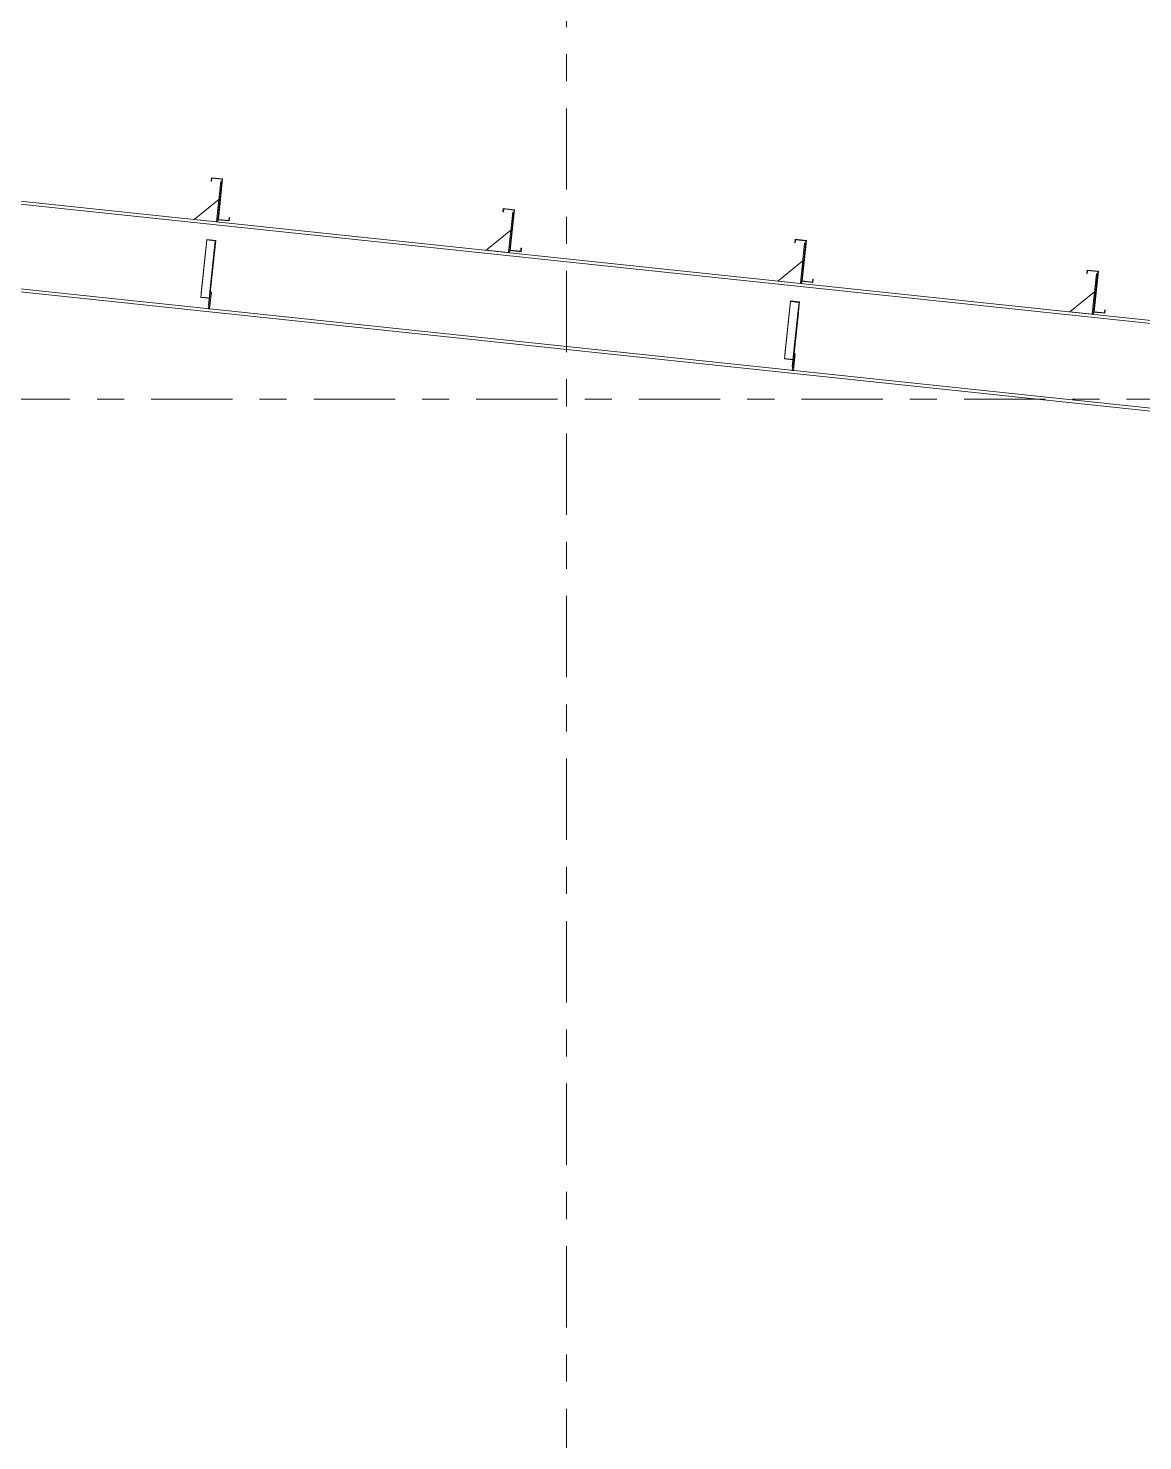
# Model space of a CAD drawing. Header units: millimetres. Extents: x -49 to 773, y -77 to 497.
# Drawn here: x 484.7 to 525.8, y 393.2 to 445.3 of the extents above; entities that cross this region are included whole.
import ezdxf

# ---------------------------------------------------------------- set-up
doc = ezdxf.new("R2010")
doc.units = ezdxf.units.MM
for name, pattern in [('XKITLINE00', [0]), ('XKITLINE02', [4, 2, -2]), ('XKITLINE03', [6, 3, -1, 1, -1])]:
    doc.linetypes.add(name, pattern=pattern)
doc.layers.add('Part', color=2, linetype='Continuous', lineweight=0)
doc.layers.add('S-grid', color=1, linetype='Continuous', lineweight=0)

# ---------------------------------------------------------------- blocks, each defined once
blk = doc.blocks.new('*A294')
at = {"layer": 'Part'}
blk.add_hatch(color=3, dxfattribs=at).paths.add_polyline_path([(512.828, 435.221), (512.83, 435.242), (513.162, 435.207), (513.118, 434.787), (513.101, 434.789), (513.143, 435.188)], flags=17)
blk = doc.blocks.new('*A295')
at = {"layer": 'Part'}
blk.add_hatch(color=3, dxfattribs=at).paths.add_polyline_path([(491.281, 437.494), (491.283, 437.515), (491.615, 437.48), (491.571, 437.06), (491.554, 437.062), (491.596, 437.461)], flags=17)
blk = doc.blocks.new('*A418')
at = {"layer": 'Part'}
blk.add_hatch(color=3, dxfattribs=at).paths.add_polyline_path([(524.417, 434.806), (524.428, 434.915), (524.443, 434.914), (524.43, 434.789), (524.016, 434.833), (524.173, 436.326), (523.789, 436.367), (523.777, 436.258), (523.762, 436.259), (523.776, 436.383), (524.19, 436.34), (524.032, 434.846)], flags=17)
blk = doc.blocks.new('*A419')
at = {"layer": 'Part'}
blk.add_hatch(color=3, dxfattribs=at).paths.add_polyline_path([(524.417, 434.806), (524.428, 434.915), (524.443, 434.914), (524.43, 434.789), (524.016, 434.833), (524.173, 436.326), (523.789, 436.367), (523.777, 436.258), (523.762, 436.259), (523.776, 436.383), (524.19, 436.34), (524.032, 434.846)], flags=17)
blk = doc.blocks.new('*A420')
at = {"layer": 'Part'}
blk.add_hatch(color=3, dxfattribs=at).paths.add_polyline_path([(513.643, 435.942), (513.655, 436.052), (513.67, 436.05), (513.657, 435.926), (513.242, 435.969), (513.4, 437.463), (513.015, 437.503), (513.004, 437.394), (512.989, 437.396), (513.002, 437.52), (513.416, 437.476), (513.259, 435.983)], flags=17)
blk = doc.blocks.new('*A421')
at = {"layer": 'Part'}
blk.add_hatch(color=3, dxfattribs=at).paths.add_polyline_path([(513.643, 435.942), (513.655, 436.052), (513.67, 436.05), (513.657, 435.926), (513.242, 435.969), (513.4, 437.463), (513.015, 437.503), (513.004, 437.394), (512.989, 437.396), (513.002, 437.52), (513.416, 437.476), (513.259, 435.983)], flags=17)
blk = doc.blocks.new('*A422')
at = {"layer": 'Part'}
blk.add_hatch(color=3, dxfattribs=at).paths.add_polyline_path([(502.87, 437.079), (502.881, 437.188), (502.896, 437.186), (502.883, 437.062), (502.469, 437.106), (502.626, 438.599), (502.242, 438.64), (502.23, 438.53), (502.215, 438.532), (502.228, 438.656), (502.643, 438.612), (502.485, 437.119)], flags=17)
blk = doc.blocks.new('*A423')
at = {"layer": 'Part'}
blk.add_hatch(color=3, dxfattribs=at).paths.add_polyline_path([(502.87, 437.079), (502.881, 437.188), (502.896, 437.186), (502.883, 437.062), (502.469, 437.106), (502.626, 438.599), (502.242, 438.64), (502.23, 438.53), (502.215, 438.532), (502.228, 438.656), (502.643, 438.612), (502.485, 437.119)], flags=17)
blk = doc.blocks.new('*A424')
at = {"layer": 'Part'}
blk.add_hatch(color=3, dxfattribs=at).paths.add_polyline_path([(492.096, 438.215), (492.108, 438.324), (492.123, 438.323), (492.11, 438.198), (491.695, 438.242), (491.853, 439.735), (491.468, 439.776), (491.457, 439.667), (491.442, 439.668), (491.455, 439.793), (491.869, 439.749), (491.712, 438.255)], flags=17)
blk = doc.blocks.new('*A425')
at = {"layer": 'Part'}
blk.add_hatch(color=3, dxfattribs=at).paths.add_polyline_path([(492.096, 438.215), (492.108, 438.324), (492.123, 438.323), (492.11, 438.198), (491.695, 438.242), (491.853, 439.735), (491.468, 439.776), (491.457, 439.667), (491.442, 439.668), (491.455, 439.793), (491.869, 439.749), (491.712, 438.255)], flags=17)
blk = doc.blocks.new('*A1453')
at = {"layer": 'S-grid', "color": 1, "linetype": 'XKITLINE03', "lineweight": 0}
blk.add_line((-8.768, 431.615), (570.364, 431.615), dxfattribs=at)
blk = doc.blocks.new('*A1456')
at = {"layer": 'Part', "color": 7, "linetype": 'XKITLINE02', "lineweight": 0}
for p, q in [((491.386, 435.314), (491.414, 435.574)), ((491.39, 434.948), (491.348, 434.952)), ((491.361, 435.076), (491.403, 435.072))]:
    blk.add_line(p, q, dxfattribs=at)
at = {"layer": 'Part', "color": 2, "linetype": 'XKITLINE00', "lineweight": 0}
for p, q in [((491.455, 435.569), (491.39, 434.948)), ((491.414, 435.574), (491.455, 435.569)), ((491.348, 434.952), (491.386, 435.314))]:
    blk.add_line(p, q, dxfattribs=at)
blk = doc.blocks.new('*A1457')
at = {"layer": 'Part', "color": 2, "linetype": 'XKITLINE00', "lineweight": 0}
blk.add_line((513.28, 436.72), (512.363, 435.978), dxfattribs=at)
at = {"layer": 'Part', "color": 7, "linetype": 'XKITLINE02', "lineweight": 0}
for p, q in [((513.192, 435.891), (513.28, 436.72)), ((512.363, 435.978), (513.192, 435.891))]:
    blk.add_line(p, q, dxfattribs=at)
blk = doc.blocks.new('*A1458')
at = {"layer": 'Part', "color": 2, "linetype": 'XKITLINE00', "lineweight": 0}
for p, q in [((513.35, 437.383), (513.192, 435.891)), ((513.391, 437.378), (513.35, 437.383)), ((513.242, 435.969), (513.234, 435.887))]:
    blk.add_line(p, q, dxfattribs=at)
at = {"layer": 'Part', "color": 7, "linetype": 'XKITLINE02', "lineweight": 0}
for p, q in [((513.242, 435.969), (513.391, 437.378)), ((513.234, 435.887), (513.192, 435.891))]:
    blk.add_line(p, q, dxfattribs=at)
blk = doc.blocks.new('*A1459')
at = {"layer": 'Part', "color": 7, "linetype": 'XKITLINE02', "lineweight": 0}
for p, q in [((512.83, 435.242), (512.605, 433.103)), ((513.143, 435.188), (512.893, 432.821)), ((512.91, 432.819), (513.162, 435.207)), ((512.605, 433.103), (512.92, 433.069)), ((512.606, 433.116), (512.938, 433.081)), ((512.893, 432.821), (512.91, 432.819))]:
    blk.add_line(p, q, dxfattribs=at)
blk = doc.blocks.new('*A1460')
at = {"layer": 'Part', "color": 2, "linetype": 'XKITLINE00', "lineweight": 0}
for p, q in [((512.828, 435.221), (512.605, 433.103)), ((512.828, 435.221), (512.83, 435.242)), ((513.143, 435.188), (512.828, 435.221)), ((512.83, 435.242), (513.162, 435.207)), ((513.162, 435.207), (512.933, 433.041)), ((513.101, 434.789), (513.143, 435.188)), ((513.101, 434.789), (512.893, 432.821)), ((513.101, 434.789), (513.118, 434.787)), ((512.605, 433.103), (512.92, 433.069)), ((512.893, 432.821), (512.91, 432.819))]:
    blk.add_line(p, q, dxfattribs=at)
at = {"layer": 'Part', "color": 7, "linetype": 'XKITLINE02', "lineweight": 0}
for p, q in [((512.606, 433.116), (512.938, 433.081)), ((512.91, 432.819), (512.933, 433.041))]:
    blk.add_line(p, q, dxfattribs=at)
blk = doc.blocks.new('*A1461')
at = {"layer": 'Part', "color": 2, "linetype": 'XKITLINE00', "lineweight": 0}
blk.add_line((502.506, 437.856), (501.59, 437.115), dxfattribs=at)
at = {"layer": 'Part', "color": 7, "linetype": 'XKITLINE02', "lineweight": 0}
for p, q in [((502.419, 437.027), (502.506, 437.856)), ((501.59, 437.115), (502.419, 437.027))]:
    blk.add_line(p, q, dxfattribs=at)
blk = doc.blocks.new('*A1462')
at = {"layer": 'Part', "color": 2, "linetype": 'XKITLINE00', "lineweight": 0}
for p, q in [((502.576, 438.519), (502.419, 437.027)), ((502.617, 438.515), (502.576, 438.519)), ((502.469, 437.106), (502.46, 437.023))]:
    blk.add_line(p, q, dxfattribs=at)
at = {"layer": 'Part', "color": 7, "linetype": 'XKITLINE02', "lineweight": 0}
for p, q in [((502.469, 437.106), (502.617, 438.515)), ((502.46, 437.023), (502.419, 437.027))]:
    blk.add_line(p, q, dxfattribs=at)
blk = doc.blocks.new('*A1463')
at = {"layer": 'Part', "color": 2, "linetype": 'XKITLINE00', "lineweight": 0}
blk.add_line((491.732, 438.992), (490.816, 438.251), dxfattribs=at)
at = {"layer": 'Part', "color": 7, "linetype": 'XKITLINE02', "lineweight": 0}
for p, q in [((491.645, 438.164), (491.732, 438.992)), ((490.816, 438.251), (491.645, 438.164))]:
    blk.add_line(p, q, dxfattribs=at)
blk = doc.blocks.new('*A1464')
at = {"layer": 'Part', "color": 2, "linetype": 'XKITLINE00', "lineweight": 0}
for p, q in [((491.802, 439.655), (491.645, 438.164)), ((491.844, 439.651), (491.802, 439.655)), ((491.695, 438.242), (491.686, 438.159))]:
    blk.add_line(p, q, dxfattribs=at)
at = {"layer": 'Part', "color": 7, "linetype": 'XKITLINE02', "lineweight": 0}
for p, q in [((491.695, 438.242), (491.844, 439.651)), ((491.686, 438.159), (491.645, 438.164))]:
    blk.add_line(p, q, dxfattribs=at)
blk = doc.blocks.new('*A1465')
at = {"layer": 'Part', "color": 7, "linetype": 'XKITLINE02', "lineweight": 0}
for p, q in [((491.283, 437.515), (491.058, 435.375)), ((491.596, 437.461), (491.346, 435.094)), ((491.363, 435.092), (491.615, 437.48)), ((491.058, 435.375), (491.373, 435.342)), ((491.059, 435.388), (491.391, 435.353)), ((491.346, 435.094), (491.363, 435.092))]:
    blk.add_line(p, q, dxfattribs=at)
blk = doc.blocks.new('*A1466')
at = {"layer": 'Part', "color": 2, "linetype": 'XKITLINE00', "lineweight": 0}
for p, q in [((491.281, 437.494), (491.058, 435.375)), ((491.281, 437.494), (491.283, 437.515)), ((491.596, 437.461), (491.281, 437.494)), ((491.283, 437.515), (491.615, 437.48)), ((491.615, 437.48), (491.386, 435.314)), ((491.554, 437.062), (491.596, 437.461)), ((491.554, 437.062), (491.346, 435.094)), ((491.554, 437.062), (491.571, 437.06)), ((491.058, 435.375), (491.373, 435.342)), ((491.346, 435.094), (491.363, 435.092))]:
    blk.add_line(p, q, dxfattribs=at)
at = {"layer": 'Part', "color": 7, "linetype": 'XKITLINE02', "lineweight": 0}
for p, q in [((491.059, 435.388), (491.391, 435.353)), ((491.363, 435.092), (491.386, 435.314))]:
    blk.add_line(p, q, dxfattribs=at)
blk = doc.blocks.new('*A1469')
at = {"layer": 'Part', "color": 2, "linetype": 'XKITLINE00', "lineweight": 0}
blk.add_line((524.053, 435.583), (523.137, 434.842), dxfattribs=at)
at = {"layer": 'Part', "color": 7, "linetype": 'XKITLINE02', "lineweight": 0}
for p, q in [((523.966, 434.755), (524.053, 435.583)), ((523.137, 434.842), (523.966, 434.755))]:
    blk.add_line(p, q, dxfattribs=at)
blk = doc.blocks.new('*A1470')
at = {"layer": 'Part', "color": 2, "linetype": 'XKITLINE00', "lineweight": 0}
for p, q in [((524.123, 436.246), (523.966, 434.755)), ((524.165, 436.242), (524.123, 436.246)), ((524.016, 434.833), (524.007, 434.75))]:
    blk.add_line(p, q, dxfattribs=at)
at = {"layer": 'Part', "color": 7, "linetype": 'XKITLINE02', "lineweight": 0}
for p, q in [((524.016, 434.833), (524.165, 436.242)), ((524.007, 434.75), (523.966, 434.755))]:
    blk.add_line(p, q, dxfattribs=at)
blk = doc.blocks.new('*A1733')
at = {"layer": 'S-grid', "color": 1, "linetype": 'XKITLINE03', "lineweight": 0}
blk.add_line((504.565, 331.353), (504.565, 479.948), dxfattribs=at)
blk = doc.blocks.new('*A1740')
at = {"layer": 'Part', "color": 2, "linetype": 'XKITLINE00', "lineweight": 0}
for p, q in [((555.248, 431.346), (456.268, 441.786)), ((456.28, 441.894), (555.369, 431.442)), ((544.873, 429.197), (459.016, 438.253)), ((544.885, 429.305), (459.027, 438.361))]:
    blk.add_line(p, q, dxfattribs=at)
blk = doc.blocks.new('*A1782')
at = {"layer": 'Part', "color": 7, "linetype": 'XKITLINE02', "lineweight": 0}
for p, q in [((512.961, 433.301), (512.895, 432.679)), ((512.937, 432.675), (513.002, 433.296)), ((513.002, 433.296), (512.961, 433.301)), ((512.908, 432.804), (512.95, 432.799)), ((512.895, 432.679), (512.937, 432.675))]:
    blk.add_line(p, q, dxfattribs=at)
blk = doc.blocks.new('*A1783')
at = {"layer": 'Part', "color": 7, "linetype": 'XKITLINE02', "lineweight": 0}
for p, q in [((512.933, 433.041), (512.961, 433.301)), ((512.908, 432.804), (512.95, 432.799)), ((512.937, 432.675), (512.895, 432.679))]:
    blk.add_line(p, q, dxfattribs=at)
at = {"layer": 'Part', "color": 2, "linetype": 'XKITLINE00', "lineweight": 0}
for p, q in [((513.002, 433.296), (512.937, 432.675)), ((512.961, 433.301), (513.002, 433.296)), ((512.895, 432.679), (512.933, 433.041))]:
    blk.add_line(p, q, dxfattribs=at)
blk = doc.blocks.new('*A1784')
at = {"layer": 'Part', "color": 7, "linetype": 'XKITLINE02', "lineweight": 0}
for p, q in [((491.414, 435.574), (491.348, 434.952)), ((491.39, 434.948), (491.455, 435.569)), ((491.455, 435.569), (491.414, 435.574)), ((491.348, 434.952), (491.39, 434.948)), ((491.361, 435.076), (491.403, 435.072))]:
    blk.add_line(p, q, dxfattribs=at)
blk = doc.blocks.new('*A1935')
at = {"layer": 'Part', "color": 2, "linetype": 'XKITLINE00', "lineweight": 0}
for p, q in [((523.762, 436.259), (523.776, 436.383)), ((523.777, 436.258), (523.762, 436.259)), ((523.776, 436.383), (524.19, 436.34)), ((523.789, 436.367), (523.777, 436.258)), ((524.173, 436.326), (523.789, 436.367)), ((524.016, 434.833), (524.173, 436.326)), ((524.19, 436.34), (524.032, 434.846)), ((524.032, 434.846), (524.417, 434.806)), ((524.417, 434.806), (524.428, 434.915)), ((524.428, 434.915), (524.443, 434.914)), ((524.443, 434.914), (524.43, 434.789)), ((524.43, 434.789), (524.016, 434.833))]:
    blk.add_line(p, q, dxfattribs=at)
blk = doc.blocks.new('*A1936')
at = {"layer": 'Part', "color": 2, "linetype": 'XKITLINE00', "lineweight": 0}
for p, q in [((523.762, 436.259), (523.776, 436.383)), ((523.777, 436.258), (523.762, 436.259)), ((523.776, 436.383), (524.19, 436.34)), ((523.789, 436.367), (523.777, 436.258)), ((524.173, 436.326), (523.789, 436.367)), ((524.016, 434.833), (524.173, 436.326)), ((524.19, 436.34), (524.032, 434.846)), ((524.032, 434.846), (524.417, 434.806)), ((524.417, 434.806), (524.428, 434.915)), ((524.428, 434.915), (524.443, 434.914)), ((524.443, 434.914), (524.43, 434.789)), ((524.43, 434.789), (524.016, 434.833))]:
    blk.add_line(p, q, dxfattribs=at)
blk = doc.blocks.new('*A1937')
at = {"layer": 'Part', "color": 2, "linetype": 'XKITLINE00', "lineweight": 0}
for p, q in [((512.989, 437.396), (513.002, 437.52)), ((513.002, 437.52), (513.416, 437.476)), ((513.015, 437.503), (513.004, 437.394)), ((513.4, 437.463), (513.015, 437.503)), ((513.242, 435.969), (513.4, 437.463)), ((513.416, 437.476), (513.259, 435.983)), ((513.004, 437.394), (512.989, 437.396)), ((513.657, 435.926), (513.242, 435.969)), ((513.259, 435.983), (513.643, 435.942)), ((513.643, 435.942), (513.655, 436.052)), ((513.655, 436.052), (513.67, 436.05)), ((513.67, 436.05), (513.657, 435.926))]:
    blk.add_line(p, q, dxfattribs=at)
blk = doc.blocks.new('*A1938')
at = {"layer": 'Part', "color": 2, "linetype": 'XKITLINE00', "lineweight": 0}
for p, q in [((512.989, 437.396), (513.002, 437.52)), ((513.002, 437.52), (513.416, 437.476)), ((513.015, 437.503), (513.004, 437.394)), ((513.4, 437.463), (513.015, 437.503)), ((513.242, 435.969), (513.4, 437.463)), ((513.416, 437.476), (513.259, 435.983)), ((513.004, 437.394), (512.989, 437.396)), ((513.657, 435.926), (513.242, 435.969)), ((513.259, 435.983), (513.643, 435.942)), ((513.643, 435.942), (513.655, 436.052)), ((513.655, 436.052), (513.67, 436.05)), ((513.67, 436.05), (513.657, 435.926))]:
    blk.add_line(p, q, dxfattribs=at)
blk = doc.blocks.new('*A1939')
at = {"layer": 'Part', "color": 2, "linetype": 'XKITLINE00', "lineweight": 0}
for p, q in [((502.215, 438.532), (502.228, 438.656)), ((502.23, 438.53), (502.215, 438.532)), ((502.228, 438.656), (502.643, 438.612)), ((502.242, 438.64), (502.23, 438.53)), ((502.626, 438.599), (502.242, 438.64)), ((502.469, 437.106), (502.626, 438.599)), ((502.643, 438.612), (502.485, 437.119)), ((502.883, 437.062), (502.469, 437.106)), ((502.485, 437.119), (502.87, 437.079)), ((502.87, 437.079), (502.881, 437.188)), ((502.881, 437.188), (502.896, 437.186)), ((502.896, 437.186), (502.883, 437.062))]:
    blk.add_line(p, q, dxfattribs=at)
blk = doc.blocks.new('*A1940')
at = {"layer": 'Part', "color": 2, "linetype": 'XKITLINE00', "lineweight": 0}
for p, q in [((502.215, 438.532), (502.228, 438.656)), ((502.23, 438.53), (502.215, 438.532)), ((502.228, 438.656), (502.643, 438.612)), ((502.242, 438.64), (502.23, 438.53)), ((502.626, 438.599), (502.242, 438.64)), ((502.469, 437.106), (502.626, 438.599)), ((502.643, 438.612), (502.485, 437.119)), ((502.883, 437.062), (502.469, 437.106)), ((502.485, 437.119), (502.87, 437.079)), ((502.87, 437.079), (502.881, 437.188)), ((502.881, 437.188), (502.896, 437.186)), ((502.896, 437.186), (502.883, 437.062))]:
    blk.add_line(p, q, dxfattribs=at)
blk = doc.blocks.new('*A1941')
at = {"layer": 'Part', "color": 2, "linetype": 'XKITLINE00', "lineweight": 0}
for p, q in [((491.442, 439.668), (491.455, 439.793)), ((491.457, 439.667), (491.442, 439.668)), ((491.455, 439.793), (491.869, 439.749)), ((491.468, 439.776), (491.457, 439.667)), ((491.853, 439.735), (491.468, 439.776)), ((491.695, 438.242), (491.853, 439.735)), ((491.869, 439.749), (491.712, 438.255)), ((492.11, 438.198), (491.695, 438.242)), ((491.712, 438.255), (492.096, 438.215)), ((492.096, 438.215), (492.108, 438.324)), ((492.108, 438.324), (492.123, 438.323)), ((492.123, 438.323), (492.11, 438.198))]:
    blk.add_line(p, q, dxfattribs=at)
blk = doc.blocks.new('*A1942')
at = {"layer": 'Part', "color": 2, "linetype": 'XKITLINE00', "lineweight": 0}
for p, q in [((491.442, 439.668), (491.455, 439.793)), ((491.457, 439.667), (491.442, 439.668)), ((491.455, 439.793), (491.869, 439.749)), ((491.468, 439.776), (491.457, 439.667)), ((491.853, 439.735), (491.468, 439.776)), ((491.695, 438.242), (491.853, 439.735)), ((491.869, 439.749), (491.712, 438.255)), ((492.11, 438.198), (491.695, 438.242)), ((491.712, 438.255), (492.096, 438.215)), ((492.096, 438.215), (492.108, 438.324)), ((492.108, 438.324), (492.123, 438.323)), ((492.123, 438.323), (492.11, 438.198))]:
    blk.add_line(p, q, dxfattribs=at)

msp = doc.modelspace()

# ---------------------------------------------------------------- block references
at = {"lineweight": 0}
for name in ['*A1733', '*A1740', '*A424', '*A425', '*A1941', '*A1942', '*A1464', '*A1463', '*A422', '*A423', '*A1939', '*A1940', '*A1462', '*A1465', '*A1466', '*A295', '*A1461', '*A420', '*A421', '*A1937', '*A1938', '*A1458', '*A1457', '*A418', '*A419', '*A1935', '*A1936', '*A1470', '*A1456', '*A1784', '*A1469', '*A1459', '*A1460', '*A294', '*A1782', '*A1783', '*A1453']:
    msp.add_blockref(name, (0, 0), dxfattribs=at)

doc.saveas('drawing.dxf')
